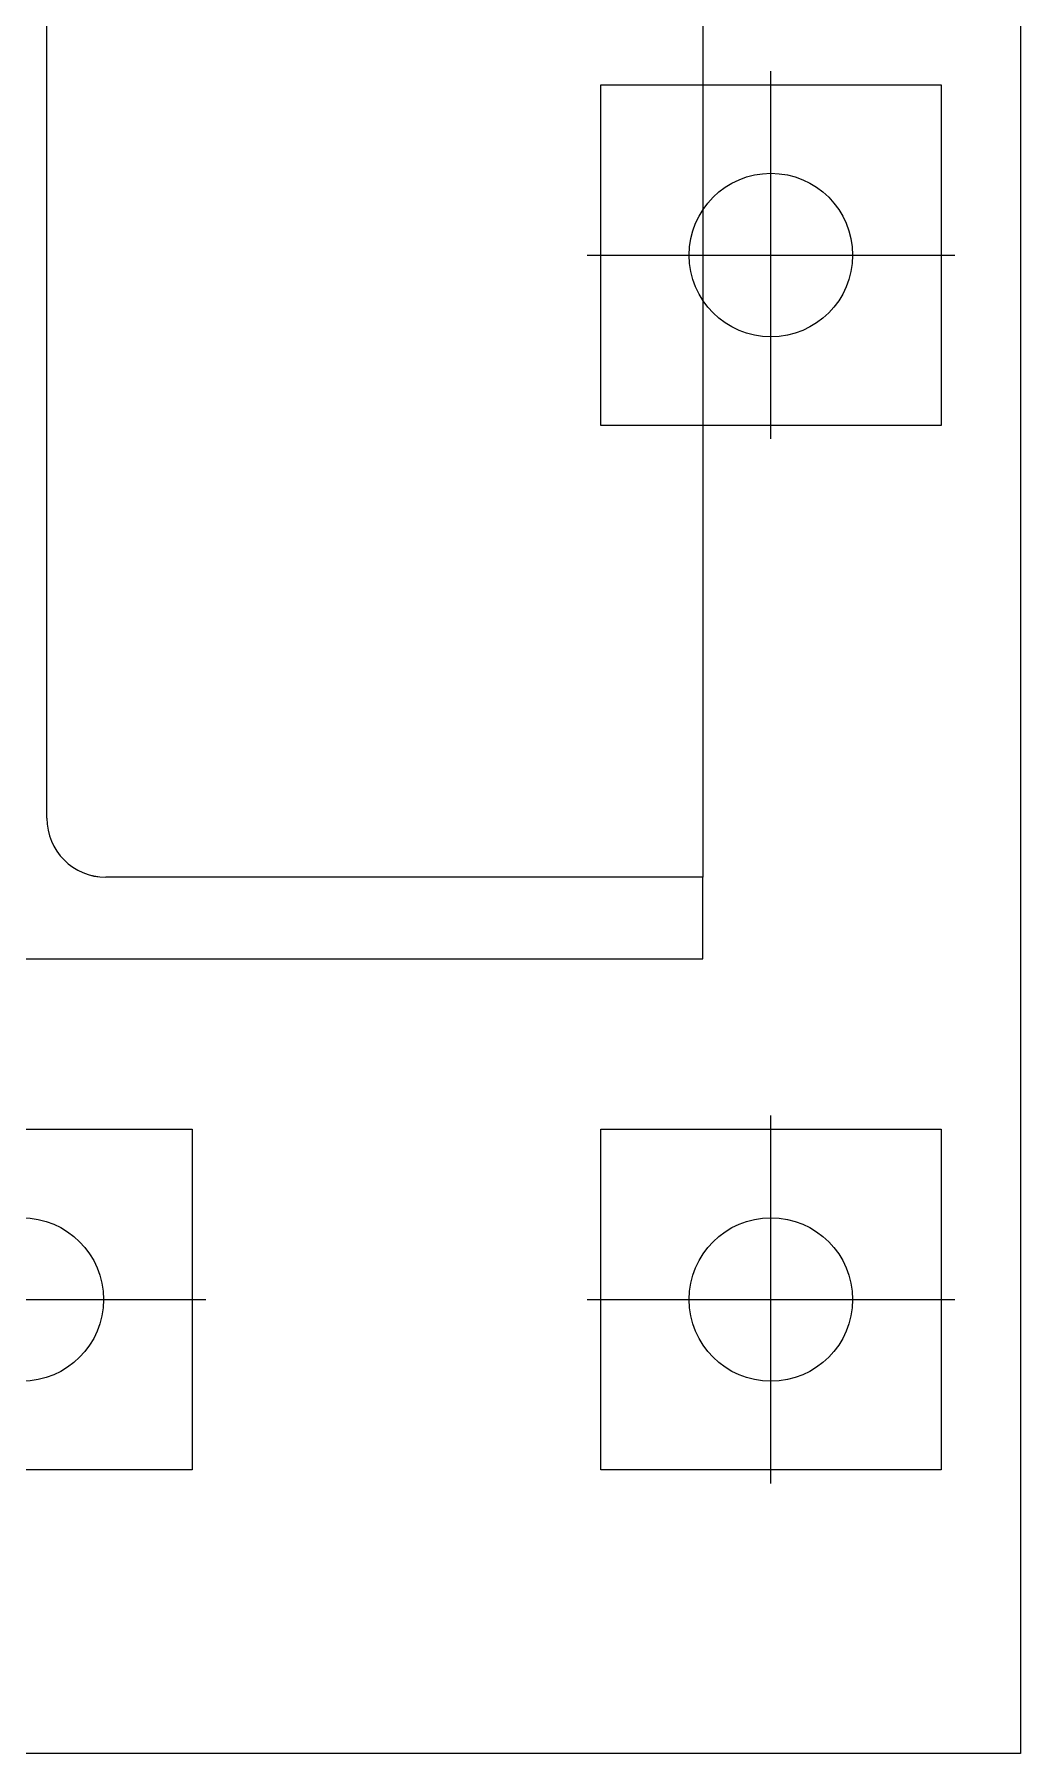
# Model space of a CAD drawing. Header units: millimetres. Extents: x 163705 to 1616509, y 81827 to 302547.
# Drawn here: x 199580.6 to 199797.8, y 147859.6 to 148238.2 of the extents above; entities that cross this region are included whole.
import ezdxf

# ---------------------------------------------------------------- set-up
doc = ezdxf.new("R2010")
doc.units = ezdxf.units.MM
doc.header["$LTSCALE"] = 10
doc.layers.add('1-钢构', color=6, linetype='Continuous', lineweight=0)

# ---------------------------------------------------------------- blocks, each defined once
blk = doc.blocks.new('G$CFEC4C302')
for p, q in [((225.5, 206), (225.5, 694)), ((385, 289.5), (385, 370.5)), ((344.5, 330), (425.5, 330)), ((370, 193), (238.5, 193)), ((370, 175), (370, 193)), ((220, 175), (370, 175)), ((385, 59.5), (385, 140.5)), ((179.5, 100), (260.5, 100)), ((344.5, 100), (425.5, 100))]:
    blk.add_line(p, q)
for points in [[(0, 0), (0, 900), (440, 900), (440, 0)], [(347.5, 292.5), (347.5, 367.5), (422.5, 367.5), (422.5, 292.5)], [(182.5, 62.5), (182.5, 137.5), (257.5, 137.5), (257.5, 62.5)], [(347.5, 62.5), (347.5, 137.5), (422.5, 137.5), (422.5, 62.5)]]:
    blk.add_lwpolyline(points, close=True)
for centre in [(385, 330), (220, 100), (385, 100)]:
    blk.add_circle(centre, 18)
blk.add_arc((238.5, 206), 13, 180, 270)
blk = doc.blocks.new('A$C1db492d9')
at = {"layer": '1-钢构'}
blk.add_blockref('G$CFEC4C302', (7330, 4200), dxfattribs=at)
blk = doc.blocks.new('G$CEDFA10A2')
for p, q in [((300, 535), (300, 21)), ((155.5, 34), (155.5, 522)), ((300, 21), (168.5, 21)), ((300, 3), (300, 21)), ((150, 3), (300, 3))]:
    blk.add_line(p, q)
blk.add_arc((168.5, 34), 13, 180, 270)
blk = doc.blocks.new('A$Cf51e8010')
at = {"layer": '1-钢构'}
blk.add_blockref('G$CEDFA10A2', (3, 6272), dxfattribs=at)
blk = doc.blocks.new('A$C5a2f2e4f')
at = {"layer": '1-钢构'}
blk.add_blockref('G$CEDFA10A2', (3, 6972.13), dxfattribs=at)
blk = doc.blocks.new('A$Caa9cde6e')
at = {"layer": '1-钢构'}
blk.add_blockref('G$CEDFA10A2', (3, 6372), dxfattribs=at)
blk = doc.blocks.new('A$C9ac03513')
at = {"layer": '1-钢构'}
blk.add_blockref('G$CEDFA10A2', (2008.22, 5250), dxfattribs=at)

msp = doc.modelspace()

# ---------------------------------------------------------------- block references
for name, p in [('A$C5a2f2e4f', (199424.833, 141059.499)), ('A$C9ac03513', (197419.609, 142781.632)), ('A$Cf51e8010', (199424.833, 141759.632)), ('A$Caa9cde6e', (199424.833, 141659.632)), ('A$C1db492d9', (192027.833, 143659.632))]:
    msp.add_blockref(name, p)

doc.saveas('drawing.dxf')
